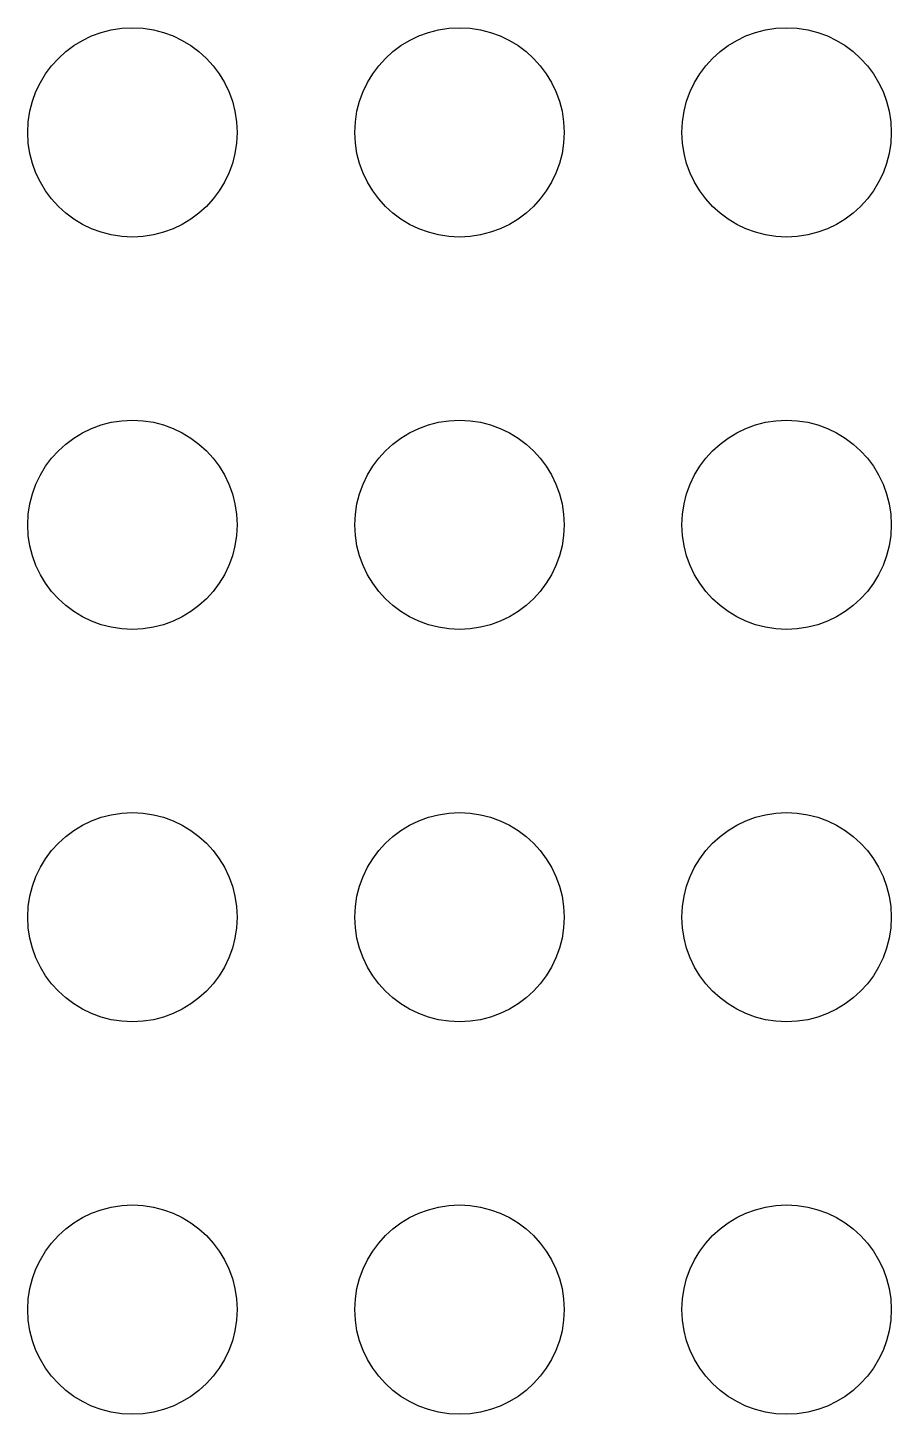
# Model space of a CAD drawing. Header units: millimetres. Extents: x 492 to 558, y 92 to 198.
import ezdxf

# ---------------------------------------------------------------- set-up
doc = ezdxf.new("R2010")
doc.units = ezdxf.units.MM

# ---------------------------------------------------------------- blocks, each defined once
blk = doc.blocks.new('CELL')
blk.add_circle((0, 0), 8)

msp = doc.modelspace()

# ---------------------------------------------------------------- block references
at = {"row_count": 4, "column_count": 3, "row_spacing": 30, "column_spacing": 25}
msp.add_blockref('CELL', (500, 100), dxfattribs=at)

doc.saveas('drawing.dxf')
